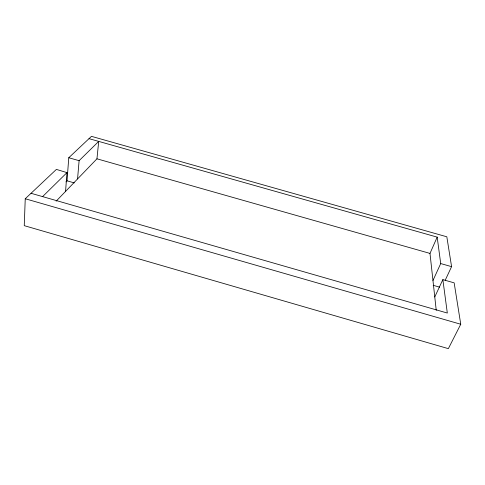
<?xml version="1.0" encoding="UTF-8"?>
<svg xmlns="http://www.w3.org/2000/svg" width="485" height="485" viewBox="0 0 485 485"><rect width="100%" height="100%" fill="white"/><g stroke="black" fill="none" stroke-linecap="round" stroke-linejoin="round"><path stroke-width="0.73" d="M65.566 191.393L66.966 172.63L56.393 169.398L25.244 198.753L24.25 225.658L448.352 348.648L460.75 324.247L454.16 282.852L442.853 279.627L434.772 296.947M65.972 181.893L67.033 180.826L68.767 157.734L91.459 136.352L446.824 236.789L451.583 266.653L445.2 280.257M77.564 178.941L79.11 160.68L98.71 141.402L96.951 158.813L56.163 201.154M436.239 310.303L429.989 253.412L437.179 237.129L89.016 138.655M432.966 280.512L440.707 263.561L437.179 237.129M42.583 196.613L66.966 172.63M96.951 158.813L429.989 253.412M68.767 157.734L79.11 160.68M440.707 263.561L451.583 266.653M433.178 285.307L439.562 287.132M67.033 180.826L74.266 182.893M31.04 193.291L447.322 313.043L442.853 279.627M25.244 198.753L460.75 324.247"/></g></svg>
